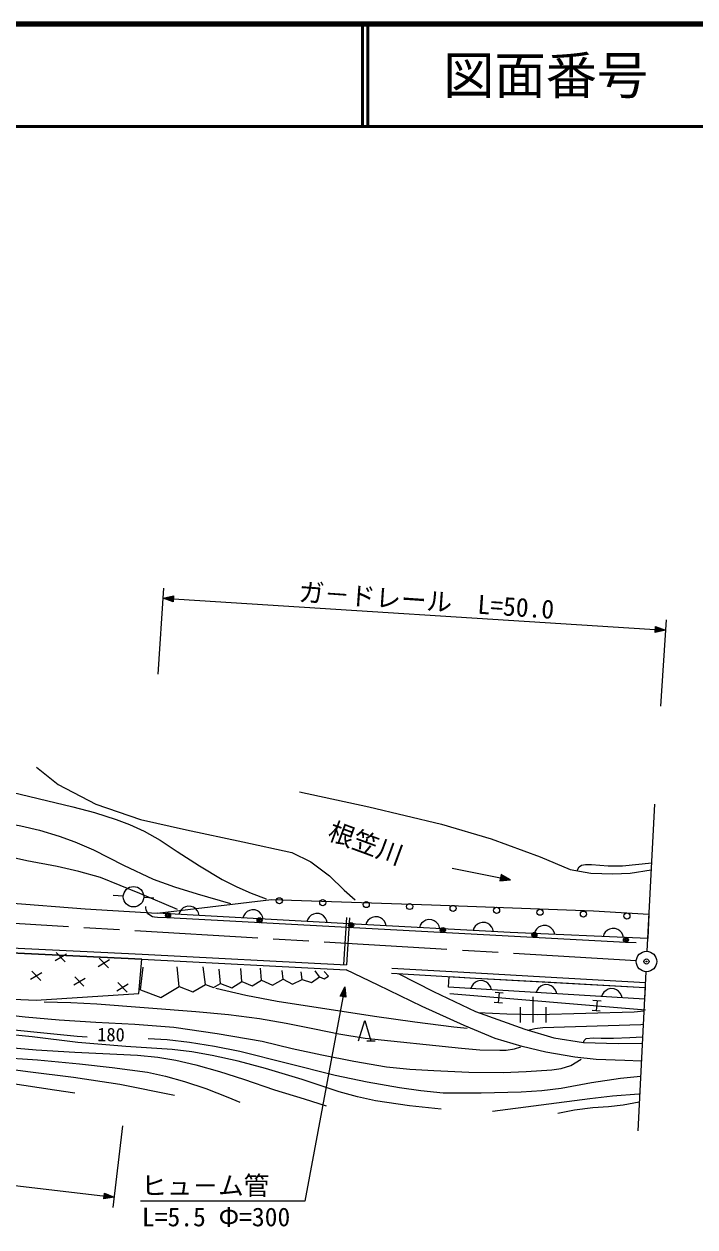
# Model space of a CAD drawing. Units: millimetres, scale not verified. Extents: x 40000 to 680000, y 20000 to 380000.
# Drawn here: x 475717 to 541181, y 262592 to 380000 of the extents above; entities that cross this region are included whole.
import ezdxf
from ezdxf.enums import TextEntityAlignment as Align

# ---------------------------------------------------------------- set-up
doc = ezdxf.new("R2010")
doc.units = ezdxf.units.MM
doc.header["$LTSCALE"] = 1000
doc.header["$PDMODE"] = 32
doc.header["$PDSIZE"] = 500
doc.linetypes.add('CHAIN', pattern=[18.5, 12, -1.5, 3.5, -1.5])
for name, color, linetype, lineweight in [('S-BGD', 7, 'Continuous', 25), ('S-BMK', 2, 'CHAIN', 13), ('S-BMK-OTRS', 5, 'Continuous', 25), ('S-BMK-SRVR', 3, 'Continuous', 25), ('S-STR-HTXT', 7, 'Continuous', 13), ('S-TTL', 2, 'Continuous', 140), ('S-TTL-LINE', 7, 'Continuous', 50)]:
    doc.layers.add(name, color=color, linetype=linetype, lineweight=lineweight)
doc.layers.add('S-OTRS', color=6, linetype='Continuous')
doc.layers.add('S-TTL-TXT', color=7, linetype='Continuous')
doc.styles.add('ＭＳ ゴシック', font='')
doc.styles.get('ＭＳ ゴシック').set_extended_font_data('MS Gothic')

msp = doc.modelspace()

# ---------------------------------------------------------------- linework, layer by layer
at = {"layer": 'S-BGD'}
for p, q in [((476919, 307464), (479050, 305767)), ((479050, 305767), (482724, 303857)), ((502588, 305077), (509352, 303592)), ((482724, 303857), (487092, 302372)), ((509352, 303592), (516435, 301895)), ((487092, 302372), (491565, 301364)), ((516435, 301895), (521281, 300463)), ((491565, 301364), (497051, 300197)), ((497051, 300197), (501844, 299137)), ((521281, 300463), (526074, 298712)), ((501844, 299137), (503708, 298235)), ((503708, 298235), (505519, 296856)), ((526074, 298712), (529003, 297492)), ((529003, 297492), (531027, 297121)), ((531027, 297121), (533157, 297068)), ((533157, 297068), (534862, 297121)), ((534862, 297121), (536925, 297432)), ((505519, 296856), (506956, 295477)), ((485399, 294877), (484400, 294931)), ((487396, 294768), (488395, 294713)), ((506956, 295477), (508022, 294522)), ((474218, 294240), (481674, 293656)), ((481674, 293656), (488694, 293232)), ((487603, 293747), (487609, 293867)), ((487632, 293546), (487603, 293747)), ((487739, 293301), (487632, 293546)), ((488694, 293232), (499872, 294558)), ((491044, 293538), (490912, 293346)), ((491255, 293726), (491044, 293538)), ((491461, 293834), (491255, 293726)), ((491705, 293900), (491461, 293834)), ((492025, 293882), (491705, 293900)), ((492260, 293788), (492025, 293882)), ((492453, 293658), (492260, 293788)), ((492641, 293448), (492453, 293658)), ((497952, 293546), (497708, 293480)), ((498272, 293528), (497952, 293546)), ((498507, 293435), (498272, 293528)), ((499872, 294558), (515476, 294028)), ((515476, 294028), (531293, 293444)), ((487850, 293136), (487739, 293301)), ((488004, 293008), (487850, 293136)), ((488237, 292875), (488004, 293008)), ((488434, 292825), (488237, 292875)), ((488754, 292808), (488434, 292825)), ((507434, 292171), (488694, 293232)), ((489753, 292755), (488754, 292808)), ((534436, 290368), (489753, 292755)), ((490912, 293346), (490819, 293112)), ((492750, 293242), (492641, 293448)), ((492816, 292999), (492750, 293242)), ((497159, 292992), (497066, 292758)), ((497290, 293184), (497159, 292992)), ((497501, 293372), (497290, 293184)), ((497708, 293480), (497501, 293372)), ((498700, 293304), (498507, 293435)), ((498888, 293094), (498700, 293304)), ((498997, 292888), (498888, 293094)), ((499063, 292645), (498997, 292888)), ((503406, 292639), (503312, 292404)), ((503537, 292831), (503406, 292639)), ((503748, 293018), (503537, 292831)), ((503955, 293126), (503748, 293018)), ((504199, 293192), (503955, 293126)), ((504518, 293174), (504199, 293192)), ((504754, 293081), (504518, 293174)), ((504946, 292951), (504754, 293081)), ((505135, 292740), (504946, 292951)), ((505243, 292535), (505135, 292740)), ((505310, 292291), (505243, 292535)), ((507188, 292791), (506890, 288192)), ((507488, 292772), (507190, 288172)), ((509278, 292511), (509147, 292318)), ((509488, 292699), (509278, 292511)), ((509694, 292807), (509488, 292699)), ((509938, 292874), (509694, 292807)), ((510258, 292857), (509938, 292874)), ((510493, 292764), (510258, 292857)), ((510687, 292634), (510493, 292764)), ((510876, 292424), (510687, 292634)), ((510985, 292219), (510876, 292424)), ((514725, 292416), (514515, 292228)), ((514931, 292524), (514725, 292416)), ((515175, 292591), (514931, 292524)), ((515495, 292574), (515175, 292591)), ((515730, 292481), (515495, 292574)), ((515924, 292351), (515730, 292481)), ((516113, 292141), (515924, 292351)), ((531293, 293444), (536696, 293125)), ((536696, 293125), (536570, 290733)), ((523145, 291322), (507434, 292171)), ((509147, 292318), (509054, 292084)), ((511052, 291976), (510985, 292219)), ((514384, 292035), (514291, 291801)), ((514515, 292228), (514384, 292035)), ((516222, 291936), (516113, 292141)), ((516288, 291693), (516222, 291936)), ((519621, 291752), (519528, 291518)), ((519751, 291945), (519621, 291752)), ((519962, 292133), (519751, 291945)), ((520168, 292241), (519962, 292133)), ((520412, 292308), (520168, 292241)), ((520732, 292291), (520412, 292308)), ((520967, 292198), (520732, 292291)), ((521161, 292068), (520967, 292198)), ((521350, 291858), (521161, 292068)), ((521459, 291653), (521350, 291858)), ((521525, 291410), (521459, 291653)), ((536570, 290733), (523145, 291322)), ((525593, 291454), (525502, 291219)), ((525721, 291648), (525593, 291454)), ((525930, 291838), (525721, 291648)), ((526135, 291949), (525930, 291838)), ((526378, 292018), (526135, 291949)), ((526698, 292004), (526378, 292018)), ((526934, 291914), (526698, 292004)), ((527129, 291786), (526934, 291914)), ((527320, 291578), (527129, 291786)), ((527431, 291374), (527320, 291578)), ((527501, 291131), (527431, 291374)), ((532434, 291353), (532305, 291160)), ((532642, 291544), (532434, 291353)), ((532847, 291654), (532642, 291544)), ((533091, 291724), (532847, 291654)), ((533410, 291709), (533091, 291724)), ((533647, 291619), (533410, 291709)), ((533841, 291491), (533647, 291619)), ((534032, 291283), (533841, 291491)), ((534143, 291079), (534032, 291283)), ((532305, 291160), (532214, 290924)), ((534213, 290837), (534143, 291079)), ((535434, 290314), (534436, 290368)), ((474420, 289331), (487219, 288719)), ((487219, 288719), (474420, 289331)), ((474447, 289829), (487245, 289217)), ((478747, 288592), (479845, 289249)), ((479738, 288459), (478854, 289382)), ((487245, 289217), (507190, 288172)), ((482953, 288028), (484051, 288685)), ((483944, 287895), (483059, 288818)), ((486900, 285374), (487219, 288719)), ((487088, 285748), (487323, 287950)), ((487219, 288719), (507164, 287675)), ((490850, 286076), (490662, 287996)), ((493436, 286264), (493201, 287996)), ((494894, 286357), (494753, 287762)), ((496963, 286545), (496869, 287809)), ((498891, 286685), (498797, 287856)), ((510271, 286199), (507164, 287675)), ((511600, 287848), (519807, 287380)), ((476361, 286780), (477459, 287437)), ((477352, 286647), (476468, 287569)), ((480567, 286216), (481665, 286873)), ((481558, 286083), (480673, 287006)), ((495975, 285936), (496963, 286545)), ((496963, 286545), (497962, 286135)), ((497962, 286135), (498891, 286685)), ((498891, 286685), (499972, 286205)), ((499972, 286205), (501007, 286779)), ((501007, 286779), (500913, 287622)), ((501007, 286779), (501912, 286299)), ((501912, 286299), (502841, 286732)), ((502841, 286732), (502747, 287481)), ((502841, 286732), (503758, 286451)), ((503758, 286451), (504534, 287013)), ((504534, 287013), (504111, 287575)), ((504534, 287013), (504992, 286814)), ((504992, 286814), (505427, 287060)), ((505427, 287060), (505004, 287528)), ((511572, 287351), (519781, 286883)), ((512219, 287314), (515661, 285569)), ((517129, 285997), (517204, 287030)), ((517204, 287030), (519781, 286883)), ((519965, 286580), (519758, 286473)), ((519781, 286883), (526539, 286523)), ((519781, 286883), (536316, 285950)), ((519807, 287380), (526568, 287020)), ((520210, 286645), (519965, 286580)), ((520529, 286625), (520210, 286645)), ((520764, 286531), (520529, 286625)), ((520956, 286399), (520764, 286531)), ((526539, 286523), (536316, 285950)), ((526568, 287020), (536345, 286448)), ((460143, 285421), (476883, 284718)), ((476883, 284718), (486900, 285374)), ((484772, 285652), (485871, 286309)), ((485764, 285519), (484879, 286442)), ((487088, 285748), (489051, 284976)), ((489051, 284976), (490850, 286076)), ((490850, 286076), (492190, 285526)), ((492190, 285526), (493436, 286264)), ((493436, 286264), (494189, 285947)), ((494189, 285947), (494894, 286357)), ((494894, 286357), (495975, 285936)), ((514573, 284107), (510271, 286199)), ((515661, 285569), (519760, 283628)), ((536261, 284815), (517129, 285997)), ((517256, 285364), (536363, 283793)), ((519414, 286095), (519319, 285862)), ((519546, 286287), (519414, 286095)), ((519758, 286473), (519546, 286287)), ((521143, 286188), (520956, 286399)), ((521251, 285982), (521143, 286188)), ((521316, 285738), (521251, 285982)), ((521675, 285501), (522472, 285435)), ((522074, 285468), (521991, 284475)), ((525791, 285701), (525696, 285468)), ((525923, 285893), (525791, 285701)), ((526135, 286079), (525923, 285893)), ((526342, 286186), (526135, 286079)), ((526587, 286251), (526342, 286186)), ((526906, 286231), (526587, 286251)), ((527141, 286137), (526906, 286231)), ((527333, 286005), (527141, 286137)), ((527521, 285794), (527333, 286005)), ((527628, 285588), (527521, 285794)), ((527693, 285344), (527628, 285588)), ((532168, 285307), (532074, 285074)), ((532301, 285499), (532168, 285307)), ((532513, 285685), (532301, 285499)), ((532720, 285792), (532513, 285685)), ((532964, 285857), (532720, 285792)), ((533284, 285837), (532964, 285857)), ((533518, 285743), (533284, 285837)), ((533711, 285611), (533518, 285743)), ((533898, 285400), (533711, 285611)), ((534005, 285194), (533898, 285400)), ((536316, 285950), (536261, 284815)), ((522390, 284442), (521593, 284508)), ((525370, 285050), (525370, 282559)), ((531228, 284715), (532026, 284650)), ((531627, 284682), (531545, 283689)), ((534070, 284950), (534005, 285194)), ((518647, 282242), (514573, 284107)), ((519760, 283628), (524568, 281889)), ((524120, 284053), (524120, 282559)), ((526621, 284053), (526621, 282559)), ((531944, 283657), (531146, 283722)), ((508361, 280765), (508961, 282758)), ((508961, 282758), (509562, 280765)), ((521683, 280982), (518647, 282242)), ((524568, 281889), (527427, 281058)), ((509161, 280765), (509962, 280765)), ((524315, 280201), (521683, 280982)), ((527427, 281058), (530311, 280579)), ((526617, 279646), (524315, 280201)), ((529451, 279168), (526617, 279646)), ((530311, 280579), (533677, 280503)), ((533677, 280503), (536039, 280527)), ((531551, 278941), (529451, 279168)), ((534334, 278840), (531551, 278941)), ((535949, 278786), (534334, 278840))]:
    msp.add_line(p, q, dxfattribs=at)
for points in [[(466161, 307889), (467380, 307192), (468635, 306592), (469763, 306199), (471121, 305841), (480469, 303597), (482596, 303033), (484695, 302372), (486006, 301878), (487429, 301221), (488989, 300328), (490668, 299238), (492833, 297832), (495043, 296518), (496464, 295784), (497890, 295172), (499341, 294628)], [(490691, 293567), (487012, 295149), (483160, 296686), (481065, 297276), (478937, 297762), (475990, 298327), (473070, 298992), (463851, 301341), (454423, 303327), (452287, 303850), (450185, 304468), (449219, 304727), (448042, 304928), (447042, 304986), (445875, 304941), (444887, 304782), (444061, 304530), (443512, 304272), (442985, 303889), (442596, 303449), (442174, 302765), (441801, 302001)], [(465894, 303541), (475407, 301740), (477230, 301309), (479148, 300742), (480663, 300197), (482503, 299409), (485416, 297918), (488331, 296544), (490399, 295795), (492608, 295105), (495857, 294151)], [(529683, 297368), (529881, 297725), (530121, 297906), (530517, 297977), (531085, 297957), (532706, 297825), (534099, 297825), (536961, 298125)], [(437230, 283530), (438175, 284266), (439165, 284900), (439895, 285249), (440851, 285560), (441566, 285685), (442560, 285721), (445885, 285455), (449212, 285065), (451445, 284654), (454021, 284295), (458486, 283795), (462918, 283195), (467263, 282608), (471470, 282142), (480899, 281219), (481882, 281153)], [(494432, 285886), (497358, 285223), (500402, 284639), (509900, 283174), (513857, 282596), (517670, 282139), (518944, 281998)], [(466323, 284160), (475823, 283101), (479151, 282793), (482718, 282566), (486515, 282385), (490320, 282094), (494549, 281479), (498964, 280721), (501880, 280002), (504762, 279394), (507893, 278765), (511078, 278233), (513354, 277997), (515712, 277858), (519109, 277710), (522459, 277671), (524725, 277750), (527203, 277941), (528124, 278072), (529087, 278342), (530068, 278966)], [(477679, 284557), (480280, 284510), (482831, 284360), (492472, 283636), (495658, 283329), (498687, 282936), (501301, 282490), (504042, 281915), (506439, 281433), (509008, 281030), (518403, 280041), (520197, 279890), (522127, 279833), (522759, 279837), (523581, 279973), (524182, 280177)], [(441818, 282539), (443386, 282883), (444883, 283100), (446279, 283150), (447683, 283094), (457156, 282131), (466535, 281016), (469322, 280739), (472069, 280363), (474292, 280093), (476884, 279888), (480662, 279635), (484771, 279467), (486770, 279369), (488768, 279165), (490542, 278854), (492473, 278405), (494788, 277766), (497121, 277016), (500148, 275979), (503052, 275093), (505209, 274418)], [(520026, 283532), (522823, 283384), (525809, 283334), (535246, 283604), (536202, 283675)], [(524884, 281797), (525554, 281965), (526347, 282051), (535898, 282352), (536134, 282370)], [(445718, 281309), (447511, 281504), (449478, 281612), (451476, 281551), (453674, 281375), (463366, 280504), (473064, 279178), (477035, 278898), (481124, 278503), (484325, 278165), (487772, 277693), (489531, 277308), (491359, 276800), (493442, 276093), (495586, 275253), (496769, 274763)], [(516431, 274073), (513318, 274418), (510008, 274897), (508248, 275281), (506472, 275778), (502866, 276975), (499262, 278056), (496616, 278761), (494062, 279340), (492090, 279678), (490156, 279899), (485635, 280192), (480953, 280599), (476507, 281143), (471944, 281591)], [(487811, 280996), (489682, 280877), (491869, 280624), (494312, 280246), (496775, 279753), (506077, 277394), (509211, 276755), (512368, 276216), (514430, 275903), (516618, 275676), (520310, 275674), (524236, 275775), (526234, 275906), (528143, 276140), (531092, 276691), (533914, 277117), (535872, 277297)], [(530311, 280579), (530358, 280783), (530572, 280982), (531240, 281063), (532031, 281032), (533227, 281007), (534814, 281093), (536070, 281134)], [(452785, 279931), (454910, 280128), (457310, 280243), (458771, 280169), (460362, 279980), (463921, 279556), (467611, 279012), (471713, 278350), (476073, 277751), (480527, 277203), (485057, 276543), (490394, 275452)], [(469254, 277396), (478684, 275964), (480658, 275698)], [(521423, 273877), (530921, 275124), (533143, 275393), (535719, 275589), (535784, 275593)], [(535741, 274758), (534164, 274476), (532735, 274319), (531208, 274221), (529421, 273994), (527798, 273680)]]:
    msp.add_lwpolyline(points, dxfattribs=at)
for centre, major_axis in [((486398, 294823), (1000, 0)), ((500627, 294426), (300, 0)), ((504866, 294240), (300, 0)), ((509106, 294054), (300, 0)), ((513346, 293868), (300, 0)), ((517585, 293682), (300, 0)), ((521825, 293496), (300, 0)), ((526064, 293310), (300, 0)), ((489766, 293003), (250, 0)), ((489766, 293003), (150, 0)), ((489766, 293003), (50, 0)), ((498703, 292526), (250, 0)), ((498703, 292526), (150, 0)), ((498703, 292526), (50, 0)), ((530304, 293124), (300, 0)), ((534543, 292937), (300, 0)), ((507639, 292049), (250, 0)), ((507639, 292049), (150, 0)), ((507639, 292049), (50, 0)), ((516576, 291571), (250, 0)), ((516576, 291571), (150, 0)), ((516576, 291571), (50, 0)), ((525512, 291094), (250, 0)), ((525512, 291094), (150, 0)), ((525512, 291094), (50, 0)), ((534449, 290616), (250, 0)), ((534449, 290616), (150, 0)), ((534449, 290616), (50, 0))]:
    msp.add_ellipse(centre, major_axis=major_axis, ratio=0.99597, dxfattribs=at)
at = {"layer": 'S-BMK'}
msp.add_line((535453, 288559), (460718, 293047), dxfattribs=at)
at = {"layer": 'S-BMK-OTRS'}
for p, q in [((536504, 289493), (537265, 303861)), ((536400, 287504), (535597, 271988))]:
    msp.add_line(p, q, dxfattribs=at)
at = {"layer": 'S-BMK-SRVR'}
for major_axis in [(1000, 0), (40, 0)]:
    msp.add_ellipse((536451, 288499), major_axis=major_axis, ratio=0.99597, dxfattribs=at)
at = {"layer": 'S-OTRS'}
msp.add_point((536451, 288499), dxfattribs=at)
at = {"layer": 'S-STR-HTXT'}
for p, q in [((488818, 316537), (489358, 324955)), ((489294, 323961), (490310, 324176)), ((489574, 323943), (490265, 324099)), ((490265, 324099), (490240, 323701)), ((490310, 324176), (490274, 323619)), ((489294, 323961), (538302, 320843)), ((490274, 323619), (489294, 323961)), ((490240, 323701), (489574, 323943)), ((489733, 323933), (490220, 324022)), ((490205, 323783), (489733, 323933)), ((489973, 323918), (490175, 323945)), ((490170, 323865), (489973, 323918)), ((490175, 323945), (490170, 323865)), ((490220, 324022), (490205, 323783)), ((538365, 321837), (537825, 313419)), ((537286, 320628), (537321, 321185)), ((538302, 320843), (537286, 320628)), ((537321, 321185), (538302, 320843)), ((537331, 320705), (537356, 321103)), ((538022, 320861), (537331, 320705)), ((537356, 321103), (538022, 320861)), ((537376, 320782), (537391, 321021)), ((537862, 320871), (537376, 320782)), ((537391, 321021), (537862, 320871)), ((537421, 320859), (537426, 320939)), ((537623, 320886), (537421, 320859)), ((537426, 320939), (537623, 320886)), ((517500, 297598), (523198, 296484)), ((522279, 296989), (522155, 296364)), ((522155, 296364), (523198, 296484)), ((522306, 296923), (522206, 296415)), ((522206, 296415), (523081, 296508)), ((522334, 296857), (522257, 296465)), ((522257, 296465), (522963, 296531)), ((523198, 296484), (522279, 296989)), ((523081, 296508), (522306, 296923)), ((522362, 296790), (522308, 296516)), ((522308, 296516), (522845, 296554)), ((522963, 296531), (522334, 296857)), ((522389, 296724), (522359, 296567)), ((522359, 296567), (522727, 296577)), ((522845, 296554), (522362, 296790)), ((522727, 296577), (522389, 296724)), ((522417, 296658), (522409, 296618)), ((522409, 296618), (522570, 296607)), ((522570, 296607), (522417, 296658)), ((507034, 286040), (503100, 265094)), ((506575, 285112), (507034, 286040)), ((506661, 285137), (506983, 285766)), ((506747, 285161), (506953, 285609)), ((506833, 285186), (506909, 285374)), ((506909, 285374), (506912, 285171)), ((506953, 285609), (506983, 285117)), ((506983, 285766), (507054, 285063)), ((507034, 286040), (507125, 285010)), ((507125, 285010), (506575, 285112)), ((507054, 285063), (506661, 285137)), ((506983, 285117), (506747, 285161)), ((506912, 285171), (506833, 285186)), ((484399, 264496), (485342, 272477)), ((440885, 270597), (484516, 265485)), ((483490, 265324), (483555, 265878)), ((484516, 265485), (483490, 265324)), ((483539, 265399), (483586, 265795)), ((484238, 265518), (483539, 265399)), ((483555, 265878), (484516, 265485)), ((483586, 265795), (484238, 265518)), ((483588, 265473), (483616, 265711)), ((484079, 265536), (483588, 265473)), ((483616, 265711), (484079, 265536)), ((483637, 265548), (483647, 265627)), ((483841, 265564), (483637, 265548)), ((483647, 265627), (483841, 265564)), ((503100, 265094), (487079, 265094))]:
    msp.add_line(p, q, dxfattribs=at)
at = {"layer": 'S-TTL'}
msp.add_line((680000, 380000), (40000, 380000), dxfattribs=at)
at = {"layer": 'S-TTL-LINE'}
for p, q in [((508747, 380000), (508747, 370000)), ((509247, 380000), (509247, 370000)), ((40000, 370000), (680000, 370000))]:
    msp.add_line(p, q, dxfattribs=at)

# ---------------------------------------------------------------- texts
at = {"layer": 'S-STR-HTXT', "style": 'ＭＳ ゴシック'}
for s, height, rotation, p in [('ガ－ドレール\u3000L=50.0', 1833, 356.016, (502418, 323127)), ('根笠川', 1833, 339.775, (505038, 299985)), ('180', 1320, 359.203, (482839, 280331))]:
    msp.add_text(s, height=height, rotation=rotation, dxfattribs=at).set_placement(p, align=Align.BOTTOM_LEFT)
for s, p in [('ヒュ－ム管', (487148, 265165)), ('L=5.5 Φ=300', (487220, 262102))]:
    msp.add_text(s, height=1833, dxfattribs=at).set_placement(p, align=Align.BOTTOM_LEFT)
at = {"layer": 'S-TTL-TXT', "style": 'ＭＳ ゴシック'}
msp.add_text('図面番号', height=3666, dxfattribs=at).set_placement((526622, 375000), align=Align.MIDDLE_CENTER)

doc.saveas('drawing.dxf')
